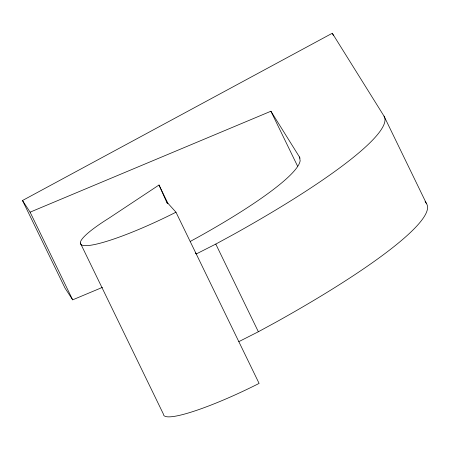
<?xml version="1.0" encoding="UTF-8"?>
<svg xmlns="http://www.w3.org/2000/svg" width="450" height="450" viewBox="0 0 450 450"><rect width="100%" height="100%" fill="white"/><g stroke="black" fill="none" stroke-linecap="round" stroke-linejoin="round"><path stroke-width="0.67" d="M167.895 203.338L159.002 185.018L109.226 217.997A89.797 13.275 -25.9 0 0 88.031 245.554A89.797 13.275 -25.9 0 0 175.967 212.203L259.099 383.406A89.797 13.275 -25.9 0 1 163.44 414.174L80.308 242.972M190.221 241.447L197.848 237.296A195.531 28.901 -25.9 0 0 300.15 160.639L299.452 156.971L270.911 111.234L30.099 212.164L22.5 200.509L332.297 33.244L384.007 116.106L426.577 203.777A289.558 42.801 -25.9 0 1 276.002 322.149L258.362 331.751L238.821 341.646M195.339 252.956L196.245 253.969L215.792 244.074L233.432 234.472A289.558 42.801 -25.9 0 0 384.007 116.106M22.5 200.509L65.076 288.186L72.669 299.841L102.448 287.359M159.002 185.018L166.421 201.606L175.967 212.203M425.093 201.392L426.577 203.777M332.297 33.244L333.523 35.764M299.452 156.971L300.066 158.237M270.911 111.234L297.557 166.112M215.792 244.074L258.362 331.751M166.421 201.606L167.333 203.473M30.099 212.164L72.669 299.841"/></g></svg>
